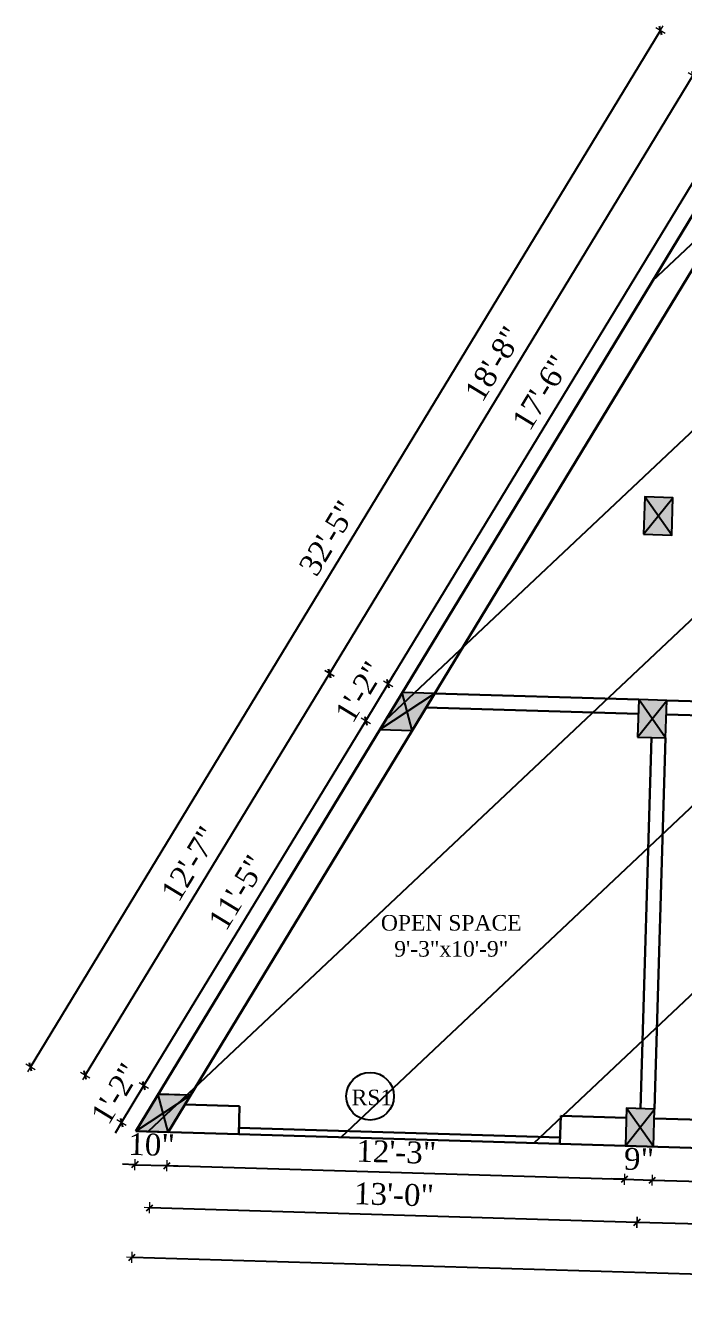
# Model space of a CAD drawing. Header units: inches. Extents: x 4069 to 291496, y -47643 to 12535.
# Drawn here: x 119734.6 to 119945.3, y -23338.9 to -22925.4 of the extents above; entities that cross this region are included whole.
import ezdxf

# ---------------------------------------------------------------- set-up
doc = ezdxf.new("R2010")
doc.units = ezdxf.units.IN
doc.header["$LTSCALE"] = 5
doc.header["$MEASUREMENT"] = 0
doc.layers.add('A-WALL', color=7, linetype='Continuous', lineweight=9)
doc.layers.add('Dimension', color=7, linetype='Continuous', lineweight=18)
doc.layers.add('dim line', color=7, linetype='Continuous', lineweight=15, true_color=0xfab2b2)
doc.layers.add('TEXT', color=6, linetype='Continuous')
doc.layers.add('WALL', color=7, linetype='Continuous')
doc.styles.add('ordinary', font='times.ttf')
doc.dimstyles.new('Copy of 96', dxfattribs={"dimtxt": 7, "dimasz": 4, "dimexe": 0.5, "dimexo": 0.5, "dimgap": 3, "dimtad": 1, "dimdec": 1, "dimzin": 11, "dimdsep": 46, "dimlunit": 4, "dimtxsty": 'ordinary', "dimblk": 'OBLIQUE', "dimcen": 0.09, "dimse1": 1, "dimse2": 1, "dimclrt": 6, "dimazin": 0, "dimtfac": 1, "dimtdec": 1, "dimtix": 1, "dimtmove": 2, "dimatfit": 3, "dimldrblk": 'leader', "dimfxl": 0.5, "dimfxlon": 1, "dimtolj": 1, "dimtzin": 0, "dimarcsym": 0})

# ---------------------------------------------------------------- blocks, each defined once
blk = doc.blocks.new('c2a')
at = {"color": 1, "ltscale": 5}
for p, q in [((18091.63, 4625.76), (18084.82, 4613.76)), ((18101.98, 4625.76), (18091.63, 4625.76)), ((18095.17, 4613.76), (18101.98, 4625.76)), ((18084.82, 4613.76), (18095.17, 4613.76))]:
    blk.add_line(p, q, dxfattribs=at)
blk = doc.blocks.new('oblique')
at = {"color": 0, "lineweight": -2}
blk.add_line((0.25, 0.25), (-0.25, -0.25), dxfattribs=at)
at = {"layer": 'dim line', "lineweight": 9}
for p, q in [((-0.4375, 0), (0.4375, 0)), ((0, 0.4375), (0, -0.4375))]:
    blk.add_line(p, q, dxfattribs=at)
blk = doc.blocks.new('*D2938')
at = {"layer": 'A-WALL', "color": 0, "lineweight": -2, "ltscale": 50, "transparency": 16777216}
blk.add_line((120080.49, -23313.26), (119930.56, -23308.78), dxfattribs=at)
at = {"layer": 'Defpoints', "color": 0, "ltscale": 50, "transparency": 16777216}
for p in [(119931.29, -23284.38), (120081.22, -23288.85), (119930.56, -23308.78)]:
    blk.add_point(p, dxfattribs=at)
at = {"layer": 'A-WALL', "color": 0, "lineweight": -2, "ltscale": 50, "transparency": 16777216, "xscale": 4, "yscale": 4, "zscale": 4}
for p, rotation in [((119930.56, -23308.78), 178.2899854281424), ((120080.49, -23313.26), 358.2899854281424)]:
    blk.add_blockref('oblique', p, dxfattribs=dict(at, rotation=rotation))
at = {"layer": 'A-WALL', "color": 6, "ltscale": 50, "transparency": 16777216, "insert": (120005.72, -23304.46), "char_height": 7, "attachment_point": 5, "rotation": 358.29, "style": 'ordinary'}
blk.add_mtext('\\A1;12\'-6"', dxfattribs=at)
blk = doc.blocks.new('_OBLIQUE')
at = {"color": 0, "linetype": 'ByBlock'}
blk.add_line((-0.5, -0.5), (0.5, 0.5), dxfattribs=at)
blk = doc.blocks.new('leader')
at = {"layer": 'Dimension'}
for p, q in [((0, -4.33), (0, 4.33)), ((-4.42, 0), (4.42, 0))]:
    blk.add_line(p, q, dxfattribs=at)
blk = doc.blocks.new('*D2939')
at = {"layer": 'A-WALL', "color": 0, "lineweight": -2, "ltscale": 50, "transparency": 16777216}
blk.add_line((119930.56, -23308.78), (119774.31, -23304.12), dxfattribs=at)
at = {"layer": 'Defpoints', "color": 0, "ltscale": 50, "transparency": 16777216}
for p in [(119775.03, -23279.71), (119931.29, -23284.38), (119774.31, -23304.12)]:
    blk.add_point(p, dxfattribs=at)
at = {"layer": 'A-WALL', "color": 0, "lineweight": -2, "ltscale": 50, "transparency": 16777216, "xscale": 4, "yscale": 4, "zscale": 4}
for p, rotation in [((119774.31, -23304.12), 178.2899854281424), ((119930.56, -23308.78), 358.2899854281424)]:
    blk.add_blockref('oblique', p, dxfattribs=dict(at, rotation=rotation))
at = {"layer": 'A-WALL', "color": 6, "ltscale": 50, "transparency": 16777216, "insert": (119852.63, -23299.89), "char_height": 7, "attachment_point": 5, "rotation": 358.29, "style": 'ordinary'}
blk.add_mtext('\\A1;13\'-0"', dxfattribs=at)
blk = doc.blocks.new('*D2925')
at = {"layer": 'A-WALL', "color": 0, "lineweight": -2, "ltscale": 50, "transparency": 16777216}
blk.add_line((120341.4, -23337.1), (119768.65, -23320), dxfattribs=at)
at = {"layer": 'Defpoints', "color": 0, "ltscale": 50, "transparency": 16777216}
for p in [(119769.86, -23279.56), (120342.61, -23296.66), (119768.65, -23320)]:
    blk.add_point(p, dxfattribs=at)
at = {"layer": 'A-WALL', "color": 0, "lineweight": -2, "ltscale": 50, "transparency": 16777216, "xscale": 4, "yscale": 4, "zscale": 4}
for p, rotation in [((119768.65, -23320), 178.2899854281424), ((120341.4, -23337.1), 358.2899854281424)]:
    blk.add_blockref('oblique', p, dxfattribs=dict(at, rotation=rotation))
at = {"layer": 'A-WALL', "color": 6, "ltscale": 50, "transparency": 16777216, "insert": (120055.22, -23322), "char_height": 7, "attachment_point": 5, "rotation": 358.29, "style": 'ordinary'}
blk.add_mtext('\\A1;48\'-0"', dxfattribs=at)
blk = doc.blocks.new('*D2940')
at = {"layer": 'A-WALL', "color": 0, "lineweight": -2, "ltscale": 50, "transparency": 16777216}
for p, q in [((119772.47, -23264.99), (119774.54, -23261.57)), ((119765.3, -23276.78), (119772.47, -23264.99)), ((119765.3, -23276.78), (119763.22, -23280.2))]:
    blk.add_line(p, q, dxfattribs=at)
at = {"layer": 'Defpoints', "color": 0, "ltscale": 50, "transparency": 16777216}
for p in [(119772.47, -23264.99), (119777.03, -23267.77), (119769.86, -23279.56)]:
    blk.add_point(p, dxfattribs=at)
at = {"layer": 'A-WALL', "color": 0, "lineweight": -2, "ltscale": 50, "transparency": 16777216, "xscale": 4, "yscale": 4, "zscale": 4}
for p, rotation in [((119772.47, -23264.99), 238.7014709224131), ((119765.3, -23276.78), 58.70147092241314)]:
    blk.add_blockref('oblique', p, dxfattribs=dict(at, rotation=rotation))
at = {"layer": 'A-WALL', "color": 6, "ltscale": 50, "transparency": 16777216, "insert": (119763.33, -23267.51), "char_height": 7, "attachment_point": 5, "rotation": 58.7015, "style": 'ordinary'}
blk.add_mtext('\\A1;1\'-2"', dxfattribs=at)
blk = doc.blocks.new('*D2941')
at = {"layer": 'A-WALL', "color": 0, "lineweight": -2, "ltscale": 50, "transparency": 16777216}
blk.add_line((119772.47, -23264.99), (119843.56, -23148.06), dxfattribs=at)
at = {"layer": 'Defpoints', "color": 0, "ltscale": 50, "transparency": 16777216}
for p in [(119843.56, -23148.06), (119848.12, -23150.84), (119777.03, -23267.77)]:
    blk.add_point(p, dxfattribs=at)
at = {"layer": 'A-WALL', "color": 0, "lineweight": -2, "ltscale": 50, "transparency": 16777216, "xscale": 4, "yscale": 4, "zscale": 4}
for p, rotation in [((119843.56, -23148.06), 58.70147092266077), ((119772.47, -23264.99), 238.7014709226608)]:
    blk.add_blockref('oblique', p, dxfattribs=dict(at, rotation=rotation))
at = {"layer": 'A-WALL', "color": 6, "ltscale": 50, "transparency": 16777216, "insert": (119802.41, -23203.12), "char_height": 7, "attachment_point": 5, "rotation": 58.7015, "style": 'ordinary'}
blk.add_mtext('\\A1;11\'-5"', dxfattribs=at)
blk = doc.blocks.new('*D2942')
at = {"layer": 'A-WALL', "color": 0, "lineweight": -2, "ltscale": 50, "transparency": 16777216}
for p, q in [((119843.56, -23148.06), (119850.73, -23136.27)), ((119850.73, -23136.27), (119852.8, -23132.85)), ((119843.56, -23148.06), (119841.48, -23151.48))]:
    blk.add_line(p, q, dxfattribs=at)
at = {"layer": 'Defpoints', "color": 0, "ltscale": 50, "transparency": 16777216}
for p in [(119850.73, -23136.27), (119855.29, -23139.05), (119848.12, -23150.84)]:
    blk.add_point(p, dxfattribs=at)
at = {"layer": 'A-WALL', "color": 0, "lineweight": -2, "ltscale": 50, "transparency": 16777216, "xscale": 4, "yscale": 4, "zscale": 4}
for p, rotation in [((119850.73, -23136.27), 238.7014709226608), ((119843.56, -23148.06), 58.70147092266078)]:
    blk.add_blockref('oblique', p, dxfattribs=dict(at, rotation=rotation))
at = {"layer": 'A-WALL', "color": 6, "ltscale": 50, "transparency": 16777216, "insert": (119841.59, -23138.79), "char_height": 7, "attachment_point": 5, "rotation": 58.7015, "style": 'ordinary'}
blk.add_mtext('\\A1;1\'-2"', dxfattribs=at)
blk = doc.blocks.new('*D2943')
at = {"layer": 'A-WALL', "color": 0, "lineweight": -2, "ltscale": 50, "transparency": 16777216}
blk.add_line((119850.73, -23136.27), (119960.05, -22956.45), dxfattribs=at)
at = {"layer": 'Defpoints', "color": 0, "ltscale": 50, "transparency": 16777216}
for p in [(119960.05, -22956.45), (119964.61, -22959.23), (119855.29, -23139.05)]:
    blk.add_point(p, dxfattribs=at)
at = {"layer": 'A-WALL', "color": 0, "lineweight": -2, "ltscale": 50, "transparency": 16777216, "xscale": 4, "yscale": 4, "zscale": 4}
for p, rotation in [((119960.05, -22956.45), 58.70147092266077), ((119850.73, -23136.27), 238.7014709226608)]:
    blk.add_blockref('oblique', p, dxfattribs=dict(at, rotation=rotation))
at = {"layer": 'A-WALL', "color": 6, "ltscale": 50, "transparency": 16777216, "insert": (119899.77, -23042.95), "char_height": 7, "attachment_point": 5, "rotation": 58.7015, "style": 'ordinary'}
blk.add_mtext('\\A1;17\'-6"', dxfattribs=at)
blk = doc.blocks.new('*D2945')
at = {"layer": 'A-WALL', "color": 0, "lineweight": -2, "ltscale": 50, "transparency": 16777216}
blk.add_line((119948.42, -22941.3), (119831.92, -23132.91), dxfattribs=at)
at = {"layer": 'Defpoints', "color": 0, "ltscale": 50, "transparency": 16777216}
for p in [(119968.2, -22953.33), (119831.92, -23132.91), (119851.71, -23144.94)]:
    blk.add_point(p, dxfattribs=at)
at = {"layer": 'A-WALL', "color": 0, "lineweight": -2, "ltscale": 50, "transparency": 16777216, "xscale": 4, "yscale": 4, "zscale": 4}
for p, rotation in [((119948.42, -22941.3), 58.70147092240802), ((119831.92, -23132.91), 238.701470922408)]:
    blk.add_blockref('oblique', p, dxfattribs=dict(at, rotation=rotation))
at = {"layer": 'A-WALL', "color": 6, "ltscale": 50, "transparency": 16777216, "insert": (119884.56, -23033.7), "char_height": 7, "attachment_point": 5, "rotation": 58.7015, "style": 'ordinary'}
blk.add_mtext('\\A1;18\'-8"', dxfattribs=at)
blk = doc.blocks.new('*D2946')
at = {"layer": 'A-WALL', "color": 0, "lineweight": -2, "ltscale": 50, "transparency": 16777216}
blk.add_line((119831.92, -23132.91), (119753.66, -23261.64), dxfattribs=at)
at = {"layer": 'Defpoints', "color": 0, "ltscale": 50, "transparency": 16777216}
for p in [(119851.71, -23144.94), (119753.66, -23261.64), (119773.45, -23273.66)]:
    blk.add_point(p, dxfattribs=at)
at = {"layer": 'A-WALL', "color": 0, "lineweight": -2, "ltscale": 50, "transparency": 16777216, "xscale": 4, "yscale": 4, "zscale": 4}
for p, rotation in [((119831.92, -23132.91), 58.70147092266078), ((119753.66, -23261.64), 238.7014709226608)]:
    blk.add_blockref('oblique', p, dxfattribs=dict(at, rotation=rotation))
at = {"layer": 'A-WALL', "color": 6, "ltscale": 50, "transparency": 16777216, "insert": (119787.18, -23193.86), "char_height": 7, "attachment_point": 5, "rotation": 58.7015, "style": 'ordinary'}
blk.add_mtext('\\A1;12\'-7"', dxfattribs=at)
blk = doc.blocks.new('*D2926')
at = {"layer": 'A-WALL', "color": 0, "lineweight": -2, "ltscale": 50, "transparency": 16777216}
blk.add_line((119736.09, -23259.02), (119938.01, -22926.9), dxfattribs=at)
at = {"layer": 'Defpoints', "color": 0, "ltscale": 50, "transparency": 16777216}
for p in [(119938.01, -22926.9), (119971.78, -22947.44), (119769.86, -23279.56)]:
    blk.add_point(p, dxfattribs=at)
at = {"layer": 'A-WALL', "color": 0, "lineweight": -2, "ltscale": 50, "transparency": 16777216, "xscale": 4, "yscale": 4, "zscale": 4}
for p, rotation in [((119938.01, -22926.9), 58.70147092240928), ((119736.09, -23259.02), 238.7014709224093)]:
    blk.add_blockref('oblique', p, dxfattribs=dict(at, rotation=rotation))
at = {"layer": 'A-WALL', "color": 6, "ltscale": 50, "transparency": 16777216, "insert": (119831.44, -23089.55), "char_height": 7, "attachment_point": 5, "rotation": 58.7015, "style": 'ordinary'}
blk.add_mtext('\\A1;32\'-5"', dxfattribs=at)
blk = doc.blocks.new('*D2928')
at = {"layer": 'A-WALL', "color": 0, "lineweight": -2, "ltscale": 50, "transparency": 16777216}
for p, q in [((119769.54, -23290.31), (119765.54, -23290.19)), ((119769.54, -23290.31), (119779.89, -23290.62)), ((119779.89, -23290.62), (119783.88, -23290.74))]:
    blk.add_line(p, q, dxfattribs=at)
at = {"layer": 'Defpoints', "color": 0, "ltscale": 50, "transparency": 16777216}
for p in [(119769.86, -23279.56), (119780.21, -23279.87), (119779.89, -23290.62)]:
    blk.add_point(p, dxfattribs=at)
at = {"layer": 'A-WALL', "color": 0, "lineweight": -2, "ltscale": 50, "transparency": 16777216, "xscale": 4, "yscale": 4, "zscale": 4}
for p, rotation in [((119769.54, -23290.31), 358.2899854281424), ((119779.89, -23290.62), 178.2899854281424)]:
    blk.add_blockref('oblique', p, dxfattribs=dict(at, rotation=rotation))
at = {"layer": 'A-WALL', "color": 6, "ltscale": 50, "transparency": 16777216, "insert": (119774.91, -23283.91), "char_height": 7, "attachment_point": 5, "rotation": 358.29, "style": 'ordinary'}
blk.add_mtext('\\A1;10"', dxfattribs=at)
blk = doc.blocks.new('*D2929')
at = {"layer": 'A-WALL', "color": 0, "lineweight": -2, "ltscale": 50, "transparency": 16777216}
blk.add_line((119779.89, -23290.62), (119926.47, -23295), dxfattribs=at)
at = {"layer": 'Defpoints', "color": 0, "ltscale": 50, "transparency": 16777216}
for p in [(119780.21, -23279.87), (119926.79, -23284.24), (119926.47, -23295)]:
    blk.add_point(p, dxfattribs=at)
at = {"layer": 'A-WALL', "color": 0, "lineweight": -2, "ltscale": 50, "transparency": 16777216, "xscale": 4, "yscale": 4, "zscale": 4}
for p, rotation in [((119779.89, -23290.62), 178.2899854281424), ((119926.47, -23295), 358.2899854281424)]:
    blk.add_blockref('oblique', p, dxfattribs=dict(at, rotation=rotation))
at = {"layer": 'A-WALL', "color": 6, "ltscale": 50, "transparency": 16777216, "insert": (119853.37, -23286.25), "char_height": 7, "attachment_point": 5, "rotation": 358.29, "style": 'ordinary'}
blk.add_mtext('\\A1;12\'-3"', dxfattribs=at)
blk = doc.blocks.new('*D2930')
at = {"layer": 'A-WALL', "color": 0, "lineweight": -2, "ltscale": 50, "transparency": 16777216}
for p, q in [((119926.47, -23295), (119922.47, -23294.88)), ((119926.47, -23295), (119935.47, -23295.27)), ((119935.47, -23295.27), (119939.46, -23295.39))]:
    blk.add_line(p, q, dxfattribs=at)
at = {"layer": 'Defpoints', "color": 0, "ltscale": 50, "transparency": 16777216}
for p in [(119926.79, -23284.24), (119935.79, -23284.51), (119935.47, -23295.27)]:
    blk.add_point(p, dxfattribs=at)
at = {"layer": 'A-WALL', "color": 0, "lineweight": -2, "ltscale": 50, "transparency": 16777216, "xscale": 4, "yscale": 4, "zscale": 4}
for p, rotation in [((119926.47, -23295), 358.2899854281424), ((119935.47, -23295.27), 178.2899854281424)]:
    blk.add_blockref('oblique', p, dxfattribs=dict(at, rotation=rotation))
at = {"layer": 'A-WALL', "color": 6, "ltscale": 50, "transparency": 16777216, "insert": (119931.16, -23288.56), "char_height": 7, "attachment_point": 5, "rotation": 358.29, "style": 'ordinary'}
blk.add_mtext('\\A1;9"', dxfattribs=at)
blk = doc.blocks.new('*D2931')
at = {"layer": 'A-WALL', "color": 0, "lineweight": -2, "ltscale": 50, "transparency": 16777216}
blk.add_line((119935.47, -23295.27), (120076.4, -23299.47), dxfattribs=at)
at = {"layer": 'Defpoints', "color": 0, "ltscale": 50, "transparency": 16777216}
for p in [(119935.79, -23284.51), (120076.72, -23288.72), (120076.4, -23299.47)]:
    blk.add_point(p, dxfattribs=at)
at = {"layer": 'A-WALL', "color": 0, "lineweight": -2, "ltscale": 50, "transparency": 16777216, "xscale": 4, "yscale": 4, "zscale": 4}
for p, rotation in [((119935.47, -23295.27), 178.2899854281424), ((120076.4, -23299.47), 358.2899854281424)]:
    blk.add_blockref('oblique', p, dxfattribs=dict(at, rotation=rotation))
at = {"layer": 'A-WALL', "color": 6, "ltscale": 50, "transparency": 16777216, "insert": (120006.13, -23290.8), "char_height": 7, "attachment_point": 5, "rotation": 358.29, "style": 'ordinary'}
blk.add_mtext('\\A1;11\'-9"', dxfattribs=at)

msp = doc.modelspace()

# ---------------------------------------------------------------- hatches: boundary and pattern name
at = {"layer": 'WALL', "linetype": 'ByBlock', "ltscale": 5, "true_color": 0xf8991e}
h = msp.add_hatch(dxfattribs=at)
h.set_pattern_fill('ANSI31', color=30, scale=350, angle=-1.7100146)
h.set_pattern_definition([(43.29, (113405.57, -20503.353), (-29.999, 31.8453), [])])
h.paths.add_polyline_path([(119769.8616, -23279.55849), (119971.78348, -22947.43612), (120350.6147, -22958.74584), (120342.78546, -23290.66003), (120342.60642, -23296.65735)])
h = msp.add_hatch(color=30, dxfattribs=at)
h.dxf.hatch_style = 1
h.paths.add_polyline_path([(119937.31746, -23082.46776), (119932.64042, -23088.3308), (119941.63641, -23088.59937)])
h.paths.add_polyline_path([(119941.63641, -23088.59937), (119941.99451, -23076.60471), (119937.31746, -23082.46776)])
h.paths.add_polyline_path([(119937.31746, -23082.46776), (119941.99451, -23076.60471), (119932.99851, -23076.33614)])
h.paths.add_polyline_path([(119932.99851, -23076.33614), (119932.64042, -23088.3308), (119937.31746, -23082.46776)])
h = msp.add_hatch(color=30, dxfattribs=at)
h.dxf.hatch_style = 1
h.paths.add_polyline_path([(119856.8782, -23145.09526), (119858.46631, -23151.14535), (119865.63514, -23139.35402)])
h.paths.add_polyline_path([(119856.8782, -23145.09526), (119865.63514, -23139.35402), (119855.29009, -23139.04518)])
h.paths.add_polyline_path([(119855.29009, -23139.04518), (119848.12126, -23150.8365), (119856.8782, -23145.09526)])
h.paths.add_polyline_path([(119856.8782, -23145.09526), (119848.12126, -23150.8365), (119858.46631, -23151.14535)])
h = msp.add_hatch(color=30, dxfattribs=at)
h.dxf.hatch_style = 1
h.paths.add_polyline_path([(119935.3778, -23147.43881), (119930.70076, -23153.30185), (119939.69675, -23153.57042)])
h.paths.add_polyline_path([(119939.69675, -23153.57042), (119940.05484, -23141.57577), (119935.3778, -23147.43881)])
h.paths.add_polyline_path([(119935.3778, -23147.43881), (119940.05484, -23141.57577), (119931.05885, -23141.3072)])
h.paths.add_polyline_path([(119931.05885, -23141.3072), (119930.70076, -23153.30185), (119935.3778, -23147.43881)])
h = msp.add_hatch(color=30, dxfattribs=at)
h.dxf.hatch_style = 1
h.paths.add_polyline_path([(119778.61854, -23273.81725), (119780.20665, -23279.86733), (119787.37547, -23268.076)])
h.paths.add_polyline_path([(119778.61854, -23273.81725), (119787.37547, -23268.076), (119777.03042, -23267.76716)])
h.paths.add_polyline_path([(119777.03042, -23267.76716), (119769.8616, -23279.55849), (119778.61854, -23273.81725)])
h.paths.add_polyline_path([(119778.61854, -23273.81725), (119769.8616, -23279.55849), (119780.20665, -23279.86733)])
h = msp.add_hatch(color=30, dxfattribs=at)
h.dxf.hatch_style = 1
h.paths.add_polyline_path([(119931.46864, -23278.38047), (119926.7916, -23284.24351), (119935.78759, -23284.51208)])
h.paths.add_polyline_path([(119935.78759, -23284.51208), (119936.14568, -23272.51743), (119931.46864, -23278.38047)])
h.paths.add_polyline_path([(119931.46864, -23278.38047), (119936.14568, -23272.51743), (119927.14969, -23272.24886)])
h.paths.add_polyline_path([(119927.14969, -23272.24886), (119926.7916, -23284.24351), (119931.46864, -23278.38047)])

# ---------------------------------------------------------------- linework, layer by layer
at = {"color": 1, "ltscale": 5}
for p, q in [((119932.64042, -23088.3308), (119941.99451, -23076.60471)), ((119941.63641, -23088.59937), (119932.99851, -23076.33614)), ((119848.12126, -23150.8365), (119865.63514, -23139.35402)), ((119858.46631, -23151.14535), (119855.29009, -23139.04518)), ((119930.70076, -23153.30185), (119940.05484, -23141.57577)), ((119939.69675, -23153.57042), (119931.05885, -23141.3072)), ((119769.8616, -23279.55849), (119787.37547, -23268.076)), ((119780.20665, -23279.86733), (119777.03042, -23267.76716)), ((119926.7916, -23284.24351), (119936.14568, -23272.51743)), ((119935.78759, -23284.51208), (119927.14969, -23272.24886))]:
    msp.add_line(p, q, dxfattribs=at)
at = {"layer": 'A-WALL', "lineweight": 30}
for p, q in [((119769.8616, -23279.55849), (119971.78348, -22947.43612)), ((119780.20665, -23279.86733), (119982.12853, -22947.74496)), ((119931.05885, -23141.3072), (119865.63514, -23139.35402)), ((119930.92457, -23145.80519), (119862.94683, -23143.77577)), ((120035.57874, -23144.42756), (119940.05484, -23141.57577)), ((120035.44446, -23148.92556), (119939.92056, -23146.07376)), ((119931.64768, -23272.38314), (119935.19876, -23153.43614)), ((119936.14568, -23272.51743), (119939.69675, -23153.57042)), ((119785.58327, -23271.02384), (119803.11547, -23271.54725)), ((119802.8469, -23280.54324), (119803.11547, -23271.54725)), ((119905.80103, -23283.61686), (119906.0696, -23274.62086)), ((119906.0696, -23274.62086), (119927.06016, -23275.24752)), ((119936.05616, -23275.51609), (119955.04778, -23276.08307)), ((119769.8616, -23279.55849), (119802.8469, -23280.54324)), ((119802.8469, -23280.54324), (119905.80103, -23283.61686)), ((119802.90658, -23278.54413), (119905.86071, -23281.61775)), ((119905.80103, -23283.61686), (119954.77921, -23285.07906))]:
    msp.add_line(p, q, dxfattribs=at)
at = {"layer": 'TEXT'}
msp.add_circle((119844.96793, -23268.38214), 7.64038, dxfattribs=at)
at = {"layer": 'WALL', "color": 2, "linetype": 'ByBlock', "ltscale": 5}
for points in [[(119932.64042, -23088.3308), (119941.63641, -23088.59937), (119941.99451, -23076.60471), (119932.99851, -23076.33614)], [(119848.12126, -23150.8365), (119858.46631, -23151.14535), (119865.63514, -23139.35402), (119855.29009, -23139.04518)], [(119930.70076, -23153.30185), (119939.69675, -23153.57042), (119940.05484, -23141.57577), (119931.05885, -23141.3072)], [(119769.8616, -23279.55849), (119780.20665, -23279.86733), (119787.37547, -23268.076), (119777.03042, -23267.76716)], [(119926.7916, -23284.24351), (119935.78759, -23284.51208), (119936.14568, -23272.51743), (119927.14969, -23272.24886)]]:
    msp.add_lwpolyline(points, close=True, dxfattribs=at)

# ---------------------------------------------------------------- block references
at = {"layer": 'WALL', "color": 2, "linetype": 'ByBlock', "ltscale": 5, "rotation": 358.2899854281413}
for p in [(101633.67697, -27222.87273), (101555.41731, -27351.59471)]:
    msp.add_blockref('c2a', p, dxfattribs=at)

# ---------------------------------------------------------------- texts
at = {"layer": 'TEXT', "style": 'ordinary'}
msp.add_text('RS1', height=5, dxfattribs=at).set_placement((119839.03551, -23271.27051))
at = {"layer": 'TEXT', "insert": (119870.98057, -23223.71928), "char_height": 5, "attachment_point": 8, "style": 'ordinary'}
msp.add_mtext_dynamic_manual_height_columns('OPEN SPACE\\P9\'-3"x10\'-9"', width=101.5687276, gutter_width=1720.71691, heights=[0], dxfattribs=at)

# ---------------------------------------------------------------- dimensions: what is measured, and where the dimension line sits
at = {"layer": 'A-WALL', "ltscale": 50}
for p1, p2, distance, picture, middle in [((119769.8616, -23279.55849), (119971.78348, -22947.43612), 39.52759, '*D2926', (119831.4415, -23089.55464)), ((119968.19907, -22953.33178), (119851.70568, -23144.94084), -23.15088, '*D2945', (119884.56477, -23033.7013)), ((119769.8616, -23279.55849), (119777.03042, -23267.76716), 5.34192, '*D2940', (119763.32742, -23267.51098))]:
    dim = msp.add_aligned_dim(p1=p1, p2=p2, distance=distance, dimstyle='Copy of 96', override={"dimdec": 0, "dimblk": 'oblique', "dimtdec": 0, "dimarcsym": 1}, dxfattribs=at)
    dim.commit()
    dim.dimension.update_dxf_attribs({"geometry": picture, "text_midpoint": middle})
for base, p1, p2, angle, picture, middle in [((119960.05014, -22956.45233), (119855.29009, -23139.04518), (119964.61466, -22959.22745), 238.7014709, '*D2943', (119899.77341, -23042.94776)), ((119850.72557, -23136.27006), (119848.12126, -23150.8365), (119855.29009, -23139.04518), 238.7014709, '*D2942', (119841.58708, -23138.789)), ((119753.66423, -23261.63601), (119851.70568, -23144.94084), (119773.44601, -23273.66282), 58.7014709, '*D2946', (119787.17962, -23193.86158)), ((119843.55674, -23148.06139), (119777.03042, -23267.76716), (119848.12126, -23150.8365), 238.7014709, '*D2941', (119802.4055, -23203.11853)), ((119779.88559, -23290.62153), (119769.8616, -23279.55849), (119780.20665, -23279.86733), 358.2899854, '*D2928', (119774.90884, -23283.90946)), ((119774.30561, -23304.11537), (119931.28959, -23284.3778), (119775.03412, -23279.71291), 358.2899854, '*D2939', (119852.62911, -23299.89017)), ((119926.47054, -23294.99771), (119780.20665, -23279.86733), (119926.7916, -23284.24351), 358.2899854, '*D2929', (119853.37384, -23286.25198)), ((119935.46653, -23295.26628), (119926.7916, -23284.24351), (119935.78759, -23284.51208), 358.2899854, '*D2930', (119931.16461, -23288.56426)), ((119930.56107, -23308.78026), (120081.22279, -23288.85394), (119931.28959, -23284.3778), 358.2899854, '*D2938', (120005.72345, -23304.46069)), ((120076.40374, -23299.47385), (119935.78759, -23284.51208), (120076.72479, -23288.71966), 358.2899854, '*D2931', (120006.13121, -23290.80233))]:
    dim = msp.add_linear_dim(base=base, p1=p1, p2=p2, angle=angle, dimstyle='Copy of 96', override={"dimdec": 0, "dimblk": 'oblique', "dimtdec": 0, "dimarcsym": 1}, dxfattribs=at)
    dim.commit()
    dim.dimension.update_dxf_attribs({"geometry": picture, "text_midpoint": middle})
dim = msp.add_linear_dim(base=(119768.65414, -23320.00374), p1=(120342.60642, -23296.65735), p2=(119769.8616, -23279.55849), angle=358.2899854, text='48\'-0"', dimstyle='Copy of 96', override={"dimdec": 0, "dimblk": 'oblique', "dimtdec": 0, "dimarcsym": 1}, dxfattribs=at)
dim.commit()
dim.dimension.update_dxf_attribs({"geometry": '*D2925', "text_midpoint": (120055.22232, -23321.99554)})

doc.saveas('drawing.dxf')
